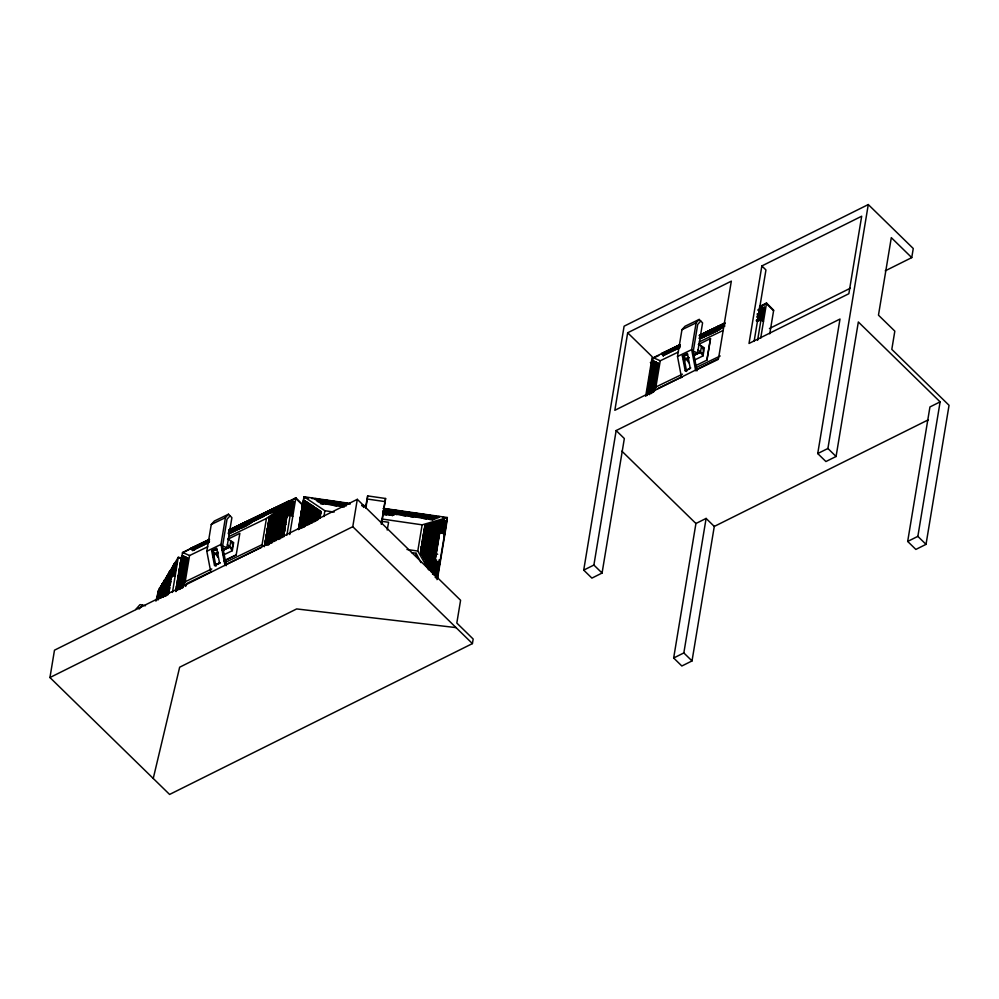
<?xml version="1.0" encoding="UTF-8"?>
<svg xmlns="http://www.w3.org/2000/svg" width="999" height="999" viewBox="0 0 999 999"><rect width="100%" height="100%" fill="white"/><g stroke="black" fill="none" stroke-linecap="round" stroke-linejoin="round"><path stroke-width="1.5" d="M265.746 544.73L268.768 544.555M421.103 553.783L421.628 552.784L421.103 553.783L434.602 561.001M367.445 497.727L367.669 495.904L385.589 498.501L381.606 523.464M444.255 536.026L444.592 533.291L437.687 532.292L437.175 535.314M446.216 526.273L447.327 517.532L383.404 508.354M415.746 556.256L416.133 553.259L411.551 552.597M315.322 499.6L315.472 498.513L320.517 502.559L344.355 506.006M317.957 501.086L318.269 499.213L319.081 499.325L318.768 501.198M319.393 502.235L319.892 499.438L319.742 500.536M320.204 502.36L320.704 499.562M320.517 502.559L320.367 503.646L323.339 504.07M320.829 503.421L321.516 499.675M321.641 503.533L322.327 499.8M322.452 503.658L323.139 499.912L323.951 500.037L323.264 503.771M324.076 503.896L324.762 500.149L330.457 500.974L329.77 504.72M324.887 504.008L325.574 500.262L325.424 501.361M325.699 504.133L326.386 500.387L326.236 501.473M326.511 504.245L327.197 500.499M327.322 504.358L328.009 500.624M328.147 504.483L328.833 500.736M328.958 504.595L329.645 500.861M330.582 504.832L331.268 501.086L332.08 501.211L331.393 504.957M332.205 505.069L332.892 501.323L336.95 501.91L336.263 505.656M332.742 502.41L332.892 501.323M333.017 505.182L333.703 501.448L333.554 502.534M333.828 505.307L334.515 501.56M334.64 505.419L335.327 501.685M335.452 505.544L336.139 501.798M337.075 505.781L337.762 502.035L338.574 502.147L337.887 505.894M338.711 506.006L339.385 502.272L339.248 503.359M339.523 506.131L340.209 502.385L340.06 503.471M340.334 506.243L341.021 502.509M341.146 506.368L341.833 502.622M341.958 506.481L342.645 502.734M346.553 504.42L346.703 503.334M347.365 504.532L347.515 503.446M363.511 507.442L363.773 505.794M383.054 514.16L383.316 512.512L384.952 512.749M383.166 513.598L383.316 512.512M383.866 514.285L384.902 508.866L385.714 508.978L384.827 513.311L384.016 513.186M383.991 513.723L384.128 512.637M384.69 514.398L385.002 512.375M391.446 513.698L385.402 512.425L391.496 513.311L391.183 515.334M391.396 509.802L390.522 514.135L391.333 514.248L392.207 509.915L386.051 509.215L388.499 509.565L387.962 512.325L391.62 512.849L388.012 511.938M385.502 514.51L386.188 510.726M386.313 514.635L386.576 512.986L385.651 513.424M387.187 510.302L387.225 509.777M387.125 514.747L388.961 509.453M387.999 510.414L388.037 509.89M387.937 514.872L388.199 513.224M388.748 514.985L389.011 513.336M389.56 515.109L389.822 513.461M390.372 515.222L390.634 513.573M392.058 515.134L393.019 510.039L393.831 510.152L392.882 515.247M392.345 515.796L392.495 514.71L396.903 513.623L432.654 518.793L438.986 516.408L438.848 517.494L432.505 519.88L429.52 519.455M393.818 514.697L394.642 510.277L398.713 510.864L398.027 514.61M394.505 511.363L394.642 510.277M394.642 514.81L395.467 510.389L395.317 511.476M395.592 514.248L396.278 510.501M396.403 514.373L397.09 510.626M396.753 514.71L396.903 513.623M397.215 514.485L397.902 510.739M398.838 514.722L399.525 510.976L400.337 511.101L399.65 514.835M400.462 514.96L401.148 511.213L401.96 511.326L401.81 512.425M401.273 515.072L401.96 511.326M402.085 515.197L402.772 511.451M402.897 515.309L403.584 511.563M403.708 515.422L404.395 511.688M404.52 515.546L405.207 511.8M405.344 515.659L406.019 511.925L406.843 512.037L406.156 515.784M406.968 515.896L407.654 512.15L408.466 512.275L408.316 513.361M407.779 516.021L408.466 512.275M408.591 516.133L409.278 512.387L409.128 513.474M409.403 516.246L410.089 512.512M410.214 516.371L410.901 512.624M411.026 516.483L411.713 512.749M411.838 516.608L412.525 512.862L413.336 512.974L412.649 516.72M413.461 516.845L414.148 513.099L419.842 513.923L419.155 517.669M414.273 516.958L414.96 513.211M415.084 517.07L415.771 513.336L415.621 514.423M415.896 517.195L416.583 513.449M416.72 517.307L417.407 513.573M417.532 517.432L418.219 513.686M418.344 517.544L419.031 513.798M419.967 517.782L420.654 514.035L421.466 514.16L420.779 517.894M421.59 518.019L422.277 514.273L426.336 514.86L425.649 518.606M422.127 515.359L422.277 514.273M422.402 518.131L423.089 514.398L422.939 515.484M423.214 518.256L423.901 514.51M424.026 518.369L424.712 514.622M424.837 518.493L425.524 514.747M426.461 518.718L427.147 514.985L427.959 515.097L427.285 518.843M428.096 518.956L428.783 515.222M428.908 519.08L429.595 515.334L429.445 516.421M429.72 519.193L430.407 515.447M430.532 519.318L431.218 515.571M431.343 519.405L432.03 515.684M432.155 519.517L432.842 515.809M432.505 519.88L432.654 518.793M433.154 518.718L433.653 515.921L434.465 516.033L433.966 518.831M435.776 518.156L436.088 516.271L435.277 516.158L435.926 517.07M49.95 677.534L54.483 650.187L357.305 499.338L460.589 600.262L456.818 623.051L473.176 639.035L472.415 643.593L169.593 794.442L49.95 677.534L352.772 526.698L357.305 499.338M156.993 599.313L158.454 590.571L178.272 557.292L181.131 557.879M158.329 599.7L157.767 598.688L169.643 588.673M157.967 597.502L158.516 598.526L157.967 597.502L169.842 587.499M158.154 596.366L158.716 597.39L158.154 596.366L168.856 587.325M158.354 595.154L158.903 596.203L158.354 595.154L170.23 585.139M158.554 593.98L159.103 595.004L158.554 593.98L170.429 583.965M158.754 592.807L159.303 593.818L158.754 592.807L170.629 582.792M158.941 591.658L159.49 592.682L158.941 591.658L170.817 581.618M159.141 590.446L159.69 591.508L159.141 590.446L169.83 581.443M159.34 589.273L159.89 590.297L159.34 589.273L171.216 579.258M159.528 588.099L160.077 589.123L159.528 588.099L171.403 578.084M160.652 586.176L161.201 587.187L160.652 586.176L173.976 574.912L174.625 575.337M162.475 585.102L161.925 584.053L175.025 572.989L174.363 572.552L163.074 582.579L163.724 583.016L167.083 580.182M167.233 579.058L164.972 580.956L164.323 580.519L174.563 571.378L175.212 571.815M164.972 580.956L164.423 579.932M165.647 577.909L166.196 578.933L165.647 577.909L174.763 570.204L175.412 570.641M167.457 576.848L166.908 575.811L174.95 569.03L175.612 569.467M169.405 571.69L169.955 572.702L169.405 571.69L175.349 566.683L175.999 567.107L168.057 574.338L175.899 567.694L175.349 566.683M175.537 565.509L176.099 566.52L171.191 570.666L170.542 570.229L175.537 565.509L176.186 565.933M171.191 570.666L173.252 568.419M171.803 568.156L175.737 564.323L176.386 564.76L172.452 568.593L171.803 568.156L175.737 564.323M168.981 587.412L169.48 584.39M168.132 594.68L171.403 575.024L175.2 575.799M173.139 565.496L173.701 566.52L173.139 565.496L175.936 563.149L176.586 563.586M176.124 561.975L174.388 563.436L176.124 561.975L176.773 562.412L174.525 575.936L173.976 574.912M161.826 584.677L174.176 573.738L174.825 574.163L170.367 577.922M163.074 582.579L174.363 572.552M164.323 580.519L174.563 571.378M165.547 578.496L174.763 570.204M166.808 576.411L174.95 569.03M173.039 566.083L175.936 563.149M172.427 592.457L178.272 557.292M184.003 576.86L175.724 590.846L184.003 576.86L184.778 577.147L181.706 582.617M176.698 589.972L176.024 589.085L184.191 575.711L184.965 576.011L177.023 589.585M177.085 587.612L176.411 586.738L184.578 573.326L185.364 573.626L175.924 589.672M176.985 588.199L176.611 585.564L184.778 572.152L185.552 572.452L182.48 577.909M177.485 585.264L176.798 584.39L184.965 571.016L185.739 571.303L181.93 577.971M177.672 584.09L176.998 583.204L185.165 569.805L185.839 570.716L184.353 573.151M185.752 566.308L186.426 567.182L185.752 566.308L177.585 579.682L178.359 579.969L178.072 581.73L177.385 580.856L186.726 565.397L185.951 565.097L177.785 578.508L178.459 579.383M178.259 580.556L177.585 579.682M178.646 578.209L177.972 577.322L186.151 563.923L186.925 564.21L185.339 567.245M186.726 557.679L179.146 570.279L186.776 557.779L187.899 558.341L178.559 573.801L179.333 574.088L179.046 575.861L178.272 575.561L186.538 561.6L187.213 562.487L186.538 561.6M179.233 574.687L178.559 573.801M179.433 573.501L178.759 572.627L186.925 559.215L187.7 559.515L180.919 571.066M179.633 572.327L178.958 571.453L187.138 557.867L184.328 556.643L180.32 563.211L180.994 564.098M179.246 569.68L186.363 557.579L179.246 569.68L180.02 569.979M179.445 568.506L185.951 557.392L179.445 568.506L180.22 568.806M179.633 567.332L185.552 557.205L179.633 567.332L180.407 567.619M179.832 566.158L185.152 557.017L179.832 566.158L180.607 566.445M184.74 556.83L180.032 564.984L184.74 556.83L182.293 555.706L181.194 557.929L181.98 558.216M180.419 562.624L183.916 556.455L180.419 562.624L181.194 562.924M180.607 561.45L183.516 556.268L180.607 561.45L181.393 561.75M180.807 560.277L183.104 556.081L180.807 560.277L181.581 560.576M181.006 559.103L182.705 555.894L181.006 559.103L181.681 559.977L180.906 559.69M176.061 591.508L182.555 552.484L207.73 540.347M181.106 558.516L181.88 558.803L181.294 557.342M181.194 557.929L182.293 555.706M184.291 556.555L180.22 563.811M185.514 557.117L180.807 565.272M185.826 557.904L183.691 560.976M179.758 589.398L182.817 583.94L183.591 584.24L181.269 588.473M183.704 583.616L183.017 582.742L183.704 583.616L180.732 588.486M183.117 582.155L183.991 581.855L178.659 589.46M178.109 589.51L183.404 580.419L184.178 580.706L179.208 589.422M177.56 589.56L183.604 579.245L184.378 579.532L182.792 582.554M184.478 578.908L183.804 578.034L184.478 578.908L181.506 583.791M184.191 575.711L184.865 576.56M184.378 574.537L176.124 588.498L184.378 574.537L185.152 574.825L182.829 579.07M176.311 587.325L184.578 573.326M176.511 586.151L184.778 572.152M176.711 584.977L184.965 571.016M176.898 583.791L185.165 569.805M185.364 568.631L177.098 582.617L185.364 568.631L186.139 568.918L183.816 573.164M177.285 581.443L185.564 567.457L186.338 567.744L181.781 575.636M177.685 579.095L185.951 565.097M186.151 563.923L186.825 564.797M186.338 562.749L178.072 576.735L186.338 562.749L187.113 563.036L184.79 567.282M186.626 561.013L187.512 560.689L178.459 574.388M178.659 573.214L186.925 559.215M178.858 572.04L187.138 557.867M182.879 566.158L187.562 558.066M179.945 576.947L186.726 565.397M186.313 561.363L187.899 558.341M183.029 587.587L185.202 581.755L189.56 555.531L207.73 546.765M210.851 572.39L206.818 551.248L211.276 524.463L214.323 521.053L228.484 514.223L231.893 517.632L226.91 547.689L221.753 550.174M213.424 557.504L214.298 552.734M218.157 557.529L215.609 553.933L218.219 552.484M225.012 565.559L220.979 544.418L225.437 517.644L228.484 514.223M226.311 565.634L222.565 546.003L227.023 519.218L230.07 515.809M232.317 550.699L229.77 547.102L230.819 540.821L233.654 542.607L232.317 550.699L223.301 555.044M225.737 562.212L262.088 544.68L266.446 518.456L295.854 497.852L302.984 504.982L301.611 513.211M268.818 544.03L264.897 543.681L272.39 542.644M268.182 542.907L265.235 543.081L265.197 541.883L274.288 541.383M265.397 540.709L265.422 541.908L265.397 540.709L275.961 540.122M265.584 539.572L265.622 540.734L265.584 539.572L280.357 538.673M276.149 538.961L265.684 538.985L282.03 537.412M273.389 537.949L265.884 537.774L283.928 536.151M266.184 536.013L266.209 537.2L266.184 536.013L283.891 534.964M266.371 534.865L266.408 536.026L266.371 534.865L284.091 533.791M266.558 533.691L266.596 534.89L266.558 533.691L284.29 532.617M266.77 532.479L266.795 533.678L266.77 532.479L284.478 531.431M275.849 531.98L266.858 531.893L284.678 530.257M273.089 530.993L267.183 531.356L267.058 530.719L284.877 529.095M267.345 528.958L267.37 530.182L267.345 528.958L285.065 527.909M267.545 527.772L267.57 528.971L267.545 527.772L285.264 526.735M267.744 526.598L267.769 527.797L267.744 526.598L285.464 525.561M279.77 525.936L267.832 526.048L285.652 524.388M275.537 525.024L268.032 524.875L285.851 523.201M268.331 523.076L268.356 524.263L268.331 523.076L286.051 522.027M286.438 519.68L268.719 520.754L268.431 522.489L286.238 520.854M268.918 519.542L268.943 520.779L268.918 519.542L286.638 518.506M269.106 518.369L269.143 519.567L269.106 518.369L286.825 517.32M276.711 517.957L269.206 517.782L287.025 516.146M265.035 544.293L264.997 543.094M265.235 543.081L265.197 541.883M265.809 539.585L265.784 538.399M266.009 538.374L265.984 537.187M266.983 532.504L266.958 531.306M267.183 531.356L267.145 530.157M267.957 526.648L267.932 525.462M268.157 525.474L268.132 524.25M268.743 521.953L268.719 520.754M269.33 518.394L269.305 517.195M273.926 516.982L270.966 517.157L270.941 515.959L291.77 515.322M270.966 517.157L270.941 515.959M272.814 514.66L272.839 515.884L272.814 514.66L291.97 514.135M274.638 513.386L274.675 514.585L274.638 513.386L292.257 512.375L292.232 511.188L276.473 512.112L276.498 513.311L276.473 512.112M278.172 511.451L292.557 510.614L278.296 512.062L278.271 510.864M280.132 509.565L280.157 510.776L280.132 509.565L292.757 509.44M281.955 508.291L281.98 509.49L281.955 508.291L292.944 508.266M283.778 507.03L283.816 508.216L283.778 507.03L293.144 507.08M285.589 505.769L285.627 506.955L285.589 505.769L293.531 504.732L289.061 504.994M281.681 536.263L282.18 533.241M282.68 530.219L284.191 521.141M287.437 504.483L287.462 505.681L287.437 504.483L293.631 504.145L293.606 502.947L289.273 503.209L289.298 504.408L289.273 503.209M293.793 501.773L293.831 502.972L291.121 503.134L291.096 501.935L293.918 502.385L291.671 515.909L291.646 514.71M291.121 503.134L291.096 501.935M286.888 535.139L290.409 513.973L284.94 516.608L287.562 516.52M291.87 514.735L291.845 513.536M292.07 513.548L292.17 512.962M292.432 510.002L292.457 511.201L285.377 511.625M281.543 510.701L292.657 510.027L292.62 508.828M292.844 508.853L292.819 507.654M293.044 507.679L293.019 506.481M293.244 506.493L293.331 505.906M289.76 534.54L295.854 497.852L228.709 530.219M298.389 529.108L302.784 527.597M298.938 528.508L298.676 527.335L305.831 525.786M304.857 526.086L298.776 526.748L310.327 523.676M299.325 526.148L299.076 524.987L314.81 521.578M312.4 522.202L299.513 524.975L299.176 524.4L317.869 519.805M299.712 523.801L299.463 522.639L319.942 518.281L319.692 517.12L319.942 518.281M299.912 522.627L299.663 521.466L320.242 516.52L319.892 515.934L299.85 520.279L300.1 521.453M314.61 517.195L300.299 520.279L299.95 519.705L320.08 514.797L320.429 515.372L317.47 516.57M300.499 519.105L300.249 517.932L320.279 513.586L320.629 514.16L301.923 518.793M300.687 517.919L300.437 516.758L320.479 512.412L320.729 513.573L320.479 512.412M300.537 516.171L320.679 511.238L321.016 511.813L300.886 516.745L300.537 516.171L321.016 511.813M318.369 511.85L301.086 515.571L300.736 514.997L319.555 510.377L319.805 511.538L319.555 510.377M317.058 511.001L301.273 514.398L300.924 513.823L318.244 509.49L318.481 510.689L318.244 509.49M301.124 512.637L316.958 508.641L317.307 509.215L301.473 513.224L301.124 512.637L317.307 509.215M301.673 512.037L301.423 510.876L315.672 507.779L315.934 508.953L315.672 507.779M301.511 510.289L314.423 506.943L314.673 508.104L301.86 510.864L301.511 510.289L314.423 506.943M302.06 509.69L301.81 508.528L313.112 506.068L313.361 507.255L313.112 506.068M301.91 507.942L311.838 505.219L312.088 506.381L301.91 507.942L311.838 505.219M302.447 507.342L302.197 506.168L310.552 504.358L310.801 505.531L310.552 504.358M308.154 504.982L302.297 505.594L309.278 503.521L309.528 504.682L309.278 503.521M302.834 504.994L302.585 503.821L307.992 502.647L308.241 503.821L307.992 502.647M303.034 503.808L302.784 502.647L306.705 501.798L306.955 502.959L306.705 501.798M303.234 502.634L302.984 501.473L305.419 500.936L305.682 502.11L305.419 500.936M298.539 529.645L303.996 496.765L350.237 503.471M299.513 524.975L302.984 501.473M299.051 528.608L300.075 522.452M300.587 519.38L301.099 516.296M316.958 508.641L317.207 509.802M319.892 515.934L320.142 517.107M320.08 514.797L320.329 515.959M320.529 514.785L320.279 513.586M320.679 511.238L320.929 512.4M323.913 516.57L324.887 510.739L303.996 496.765L302.897 505.519L295.766 498.389L285.976 503.109M365.572 507.929L367.045 499.001L384.965 501.598L385.589 498.501M365.934 507.342L367.182 499.837M381.281 524.25L384.965 501.598M387.2 530.044L388.599 522.252L380.806 521.241M428.646 569.842L417.782 551.048L422.14 524.837L447.327 517.532L437 579.645M435.164 560.002L420.529 551.635L435.464 558.878M435.089 558.741L420.729 550.424L435.664 557.704M420.829 549.837L421.403 548.788L420.829 549.837L433.978 556.868M435.864 556.518L421.116 548.101L436.051 555.357M435.676 555.232L421.316 546.928L436.251 554.183M421.416 546.316L421.99 545.267L421.416 546.316L435.876 554.045M436.451 552.996L421.715 544.542L436.638 551.823M421.815 543.956L422.377 542.944L421.815 543.956L436.263 551.685M436.838 550.649L422.102 542.232L437.038 549.475M422.202 541.608L422.777 540.559L422.202 541.608L435.339 548.638M437.225 548.289L422.49 539.847L437.425 547.115M422.589 539.285L423.151 538.236L422.589 539.285L437.05 546.99M422.777 538.111L423.351 537.037L422.777 538.111L437.624 545.953M437.812 544.767L423.077 536.313L438.012 543.593M436.326 542.757L423.276 535.139L438.211 542.407M436.513 541.595L423.464 533.99L438.399 541.246M423.564 533.404L424.138 532.33L423.564 533.404L438.024 541.121M423.763 532.205L424.338 531.156L423.763 532.205L438.598 540.059M438.798 538.886L424.051 530.432L438.986 537.712M424.15 529.882L424.725 528.833L424.15 529.882L437.3 536.888M439.185 536.538L424.45 528.084L439.385 535.352M437.687 534.527L424.637 526.91L439.572 534.178M420.442 552.222L421.004 551.173M421.203 549.962L420.641 551.011M421.029 548.663L421.59 547.652M421.79 546.465L421.216 547.514M422.19 544.093L421.615 545.129M422.003 542.819L422.565 541.77M422.39 540.434L422.964 539.385M422.977 536.9L423.551 535.851M423.751 534.677L423.176 535.726M423.938 533.541L423.364 534.577M423.963 531.018L424.525 529.982M424.35 528.708L424.925 527.622M424.55 527.497L425.112 526.448M425.312 525.274L424.737 526.323L425.312 525.274L439.772 533.004M439.373 532.867L426.223 525.224L443.906 533.941M426.698 524.775L426.136 525.811M423.189 557.454L423.763 556.418L423.189 557.454L438.261 565.521L438.836 564.472L422.24 555.032L436.313 561.85M422.152 555.619L422.714 554.582M428.296 524.313L427.722 525.387L428.296 524.313L444.105 532.767L443.531 533.816L446.053 521.003L443.818 519.805L443.244 520.854L443.818 519.805M429.845 523.851L429.27 524.9L429.845 523.851L444.305 531.593L443.731 532.629M437.874 567.869L438.449 566.833L424.35 558.753L438.636 565.659L438.062 566.695L438.561 563.761M424.825 558.291L424.25 559.34M431.393 523.401L430.831 524.45L431.393 523.401L444.493 530.407L443.918 531.456M425.262 561.138L425.836 560.114L425.262 561.138L438.249 568.006L437.674 569.055M432.355 524.013L432.917 522.964L444.592 529.82L432.355 524.013L432.917 522.964M426.311 562.974L426.873 561.925L426.311 562.974L437.949 569.767L427.347 564.81L427.922 563.761L427.347 564.81M434.503 522.502L433.928 523.576L434.503 522.502L444.88 528.059L444.318 529.108M436.051 522.052L435.489 523.101L436.051 522.052L445.079 526.885L444.505 527.934M428.396 566.67L428.971 565.621L437.762 570.941L428.396 566.67L428.971 565.621M430.469 570.317L431.031 569.268L430.469 570.317L437.362 573.301L429.42 568.481L429.995 567.444L437.662 571.528L437.087 572.577M437.038 522.652L437.612 521.603L445.179 526.298L437.038 522.652L437.612 521.603M429.42 568.481L429.995 567.444M438.573 522.202L439.148 521.153L445.379 525.124L438.573 522.202L439.148 521.153M432.904 561.026L436.675 538.349M431.506 572.152L432.08 571.103L437.175 574.475L431.506 572.152L432.08 571.103M440.134 521.765L440.709 520.704L445.566 523.951L440.134 521.765L440.709 520.704M433.129 572.951L432.555 574L433.129 572.951L437.075 575.062L436.501 576.111M441.695 521.303L442.257 520.254L445.766 522.764L441.695 521.303L442.257 520.254M434.153 574.787L436.788 576.823L436.313 577.285M435.102 577.197L436.588 577.996M439.235 559.677L439.135 560.264M436.788 576.823L433.866 574.7M438.461 564.348L439.036 563.299M445.492 522.052L446.053 521.003M437.525 578.621L446.303 525.736M911.75 257.617L891.308 237.65L878.471 315.16L894.829 331.131L891.807 349.375L949.05 405.294L926.023 544.355L915.858 549.425L907.679 541.433L917.856 536.363L940.121 401.873L858.341 321.978L836.076 456.481L825.911 461.538L817.731 453.558L839.997 319.056L616.158 430.557L624.338 438.536L602.072 573.039L591.895 578.109L583.716 570.117L624.1 326.198L868.281 204.558L913.261 248.501L911.75 257.617L885.239 270.829M627.672 332.779L614.847 410.289L718.493 358.653L731.33 281.156L627.672 332.779L652.21 356.755L645.666 396.266M583.716 570.117L593.893 565.047L616.158 430.557M655.269 378.559L655.943 379.433L655.269 378.559L647.102 391.958L647.876 392.257L647.577 394.018L646.803 393.731L655.069 379.77L655.744 380.644L655.069 379.77M647.777 392.844L647.102 391.958M647.976 391.658L647.29 390.784L655.469 377.385L656.243 377.672L649.462 389.223M648.164 390.484L647.489 389.61L655.656 376.236L656.43 376.523L654.845 379.545M648.751 386.963L647.976 386.663L656.243 372.677L657.03 372.964L647.589 389.023L655.856 375.025L656.63 375.324L654.308 379.583M648.563 388.136L647.876 387.262L656.056 373.851L656.73 374.737L656.056 373.851M647.976 386.663L657.417 370.617L656.643 370.329L648.463 383.728L649.15 384.615M648.95 385.789L648.276 384.902L656.443 371.528L657.217 371.828L655.631 374.85M656.83 369.143L648.563 383.141L656.83 369.143L657.604 369.443L655.282 373.688M649.537 382.255L648.863 381.381L658.191 365.909L657.417 365.622L649.15 379.62L649.924 379.907M649.737 381.081L649.05 380.207L657.217 366.833L657.904 367.707L657.217 366.833M649.15 379.62L658.591 363.561L657.817 363.274M651.61 376.286L650.124 378.733L649.35 378.434L657.617 364.448L658.391 364.735L656.068 368.981M649.537 377.26L657.829 363.099L649.537 377.26L650.224 378.146L649.45 377.847M650.511 376.373L649.837 375.499L657.467 362.999M650.711 375.199L650.037 374.325L657.055 362.799L653.796 361.301L651.598 364.91L652.172 366.383L651.398 366.096L654.208 361.488L651.298 366.683L652.072 366.97L654.882 362.375L652.984 360.926L654.158 361.401M650.898 374.026L650.224 373.151L656.643 362.612L658.141 363.873L655.094 368.881M651.098 372.852L650.424 371.965L656.243 362.425M650.424 371.965L651.198 372.265L650.611 370.791L655.844 362.25M650.711 370.204L655.419 362.05L650.711 370.204L651.398 371.091L650.611 370.791M650.911 369.031L655.019 361.863L650.911 369.031L651.685 369.318M651.111 367.857L654.607 361.675L651.111 367.857L651.885 368.144L651.585 369.905L650.811 369.618M651.698 364.323L653.383 361.114L651.698 364.323L652.372 365.209L651.598 364.91M652.659 363.436L651.885 363.149L652.984 360.926M647.14 394.393L653.234 357.704L679.819 344.892M653.796 361.301L651.498 365.509M656.193 362.35L650.324 372.552M656.618 362.537L650.124 373.738M649.937 374.912L657.017 362.724M649.737 376.086L657.417 362.912M651.186 393.406L653.508 389.173L654.283 389.46L652.697 392.482M654.382 388.848L653.708 387.962L654.382 388.848L652.896 391.283M649.35 394.68L653.908 386.788L654.682 387.075L652.347 391.321M649.55 393.506L654.095 385.639L654.869 385.939L650.636 393.419M649 393.569L654.295 384.465L655.069 384.765L651.997 390.209M655.169 384.14L654.495 383.254L655.169 384.14L651.448 390.234M647.165 394.855L654.682 382.08L655.456 382.38L653.883 385.402M654.869 380.944L646.615 394.905L654.869 380.944L655.656 381.231L648.451 393.594M647.202 391.371L655.469 377.385M647.389 390.197L655.656 376.236M648.176 385.489L656.443 371.528M648.376 384.315L656.643 370.329M656.93 368.556L657.804 368.269L648.763 381.968M649.35 378.434L657.617 364.448M657.03 372.964L656.156 373.264M655.082 374.887L657.417 370.617M656.605 368.968L658.191 365.909M656.256 367.807L658.591 363.561M654.258 391.358L655.893 386.975L660.252 360.764L678.421 351.998M681.53 377.61L677.509 356.468L681.955 329.695L685.014 326.273L699.175 319.443L702.584 322.864L697.589 352.909L693.731 354.77M684.115 362.724L684.889 358.104M684.215 362.575L684.977 357.954M688.835 362.749L686.301 359.153L688.91 357.704M695.704 370.779L691.67 349.638L696.116 322.864L699.175 319.443M696.99 370.854L693.256 351.223L697.702 324.45L700.761 321.029M703.009 355.919L700.461 352.322L701.51 346.041L704.345 347.839L703.009 355.919L693.993 360.264M706.855 360.252L710.439 338.698M673.663 658.004L695.928 523.501L706.106 518.431L714.285 526.423L692.02 660.926L681.842 665.996L673.663 658.004L683.84 652.934L706.106 518.431M761.85 265.946L749.025 343.456L848.85 293.718L861.687 216.221L761.85 265.946L765.946 269.942L754.12 341.371M759.852 309.016L764.422 308.778L759.989 309.628L759.952 308.429M764.485 307.005L764.51 308.192L761.688 307.742L764.61 307.605L762.362 321.129L762.337 319.942L756.418 320.292M761.812 308.354L761.787 307.155M757.579 340.372L761.101 319.193L757.005 321.166M762.562 319.955L762.537 318.756L758.141 319.018M762.761 318.781L762.849 318.194M757.192 316.745L762.924 316.408L762.949 317.607L758.378 317.844M757.454 315.572L763.336 315.247L763.311 314.061L757.754 314.385M757.329 314.435L763.536 314.073L763.511 312.874L758.853 313.149M763.736 312.899L763.698 311.7L759.09 311.975M763.923 311.725L763.898 310.527L759.327 310.801M759.652 310.814L764.223 309.952L759.752 310.227M764.285 308.179L764.322 309.365L758.129 309.702M760.701 338.236L766.545 303.072L759.552 306.443M769.742 333.841L773.676 310.202L766.545 303.072L759.19 308.229M817.731 453.558L827.909 448.489L868.281 204.558M907.679 541.433L929.944 406.943L940.121 401.873M182.255 585.714L182.929 586.55L182.255 585.714L180.694 588.274M652.946 390.946L653.621 391.783L652.946 390.946L651.385 393.494M366.82 500.824L367.669 495.904M384.74 503.421L385.364 500.324M318.269 499.213L318.107 499.999L319.081 499.325M345.891 503.209L345.354 505.869L346.166 505.981M362.962 505.681L366.121 506.755M385.352 512.812L386.051 509.215M389.772 509.565L388.898 513.898L389.71 514.01L390.584 509.69M365.284 506.605L366.208 506.156M153.247 778.458L179.658 667.207L296.666 608.928L456.068 627.609M155.906 601.148L158.454 590.571M170.242 579.845L171.403 575.024M185.652 586.401L186.601 583.553L211.551 571.528M181.88 558.803L183.479 556.181M181.781 559.39L183.379 556.768M182.555 560.689L184.603 557.33L187.462 558.653M182.705 560.876L184.303 558.254M182.605 561.463L184.203 558.841M181.818 566.171L186.638 558.266M186.214 561.95L187.7 559.515M186.026 563.124L187.512 560.689M177.872 577.922L187.113 563.036M181.818 572.152L183.304 569.717M179.395 576.985L183.104 570.891M180.944 577.447L182.43 575.012M183.916 572.577L186.139 568.918M184.465 572.527L185.939 570.092M182.58 577.322L185.552 572.452M177.934 585.814L183.129 577.272M175.624 591.433L183.804 578.034M181.806 582.03L184.778 577.147M181.606 583.204L184.578 578.321M178.759 588.873L183.217 581.568M179.308 588.836L183.017 582.742M182.505 584.29L183.991 581.855M651.885 363.149L652.884 361.513M653.383 366.109L655.794 362.162L650.524 371.378M654.108 368.756L655.719 366.133M650.312 377.547L651.798 375.112M655.419 369.605L658.391 364.735M655.381 373.102L657.604 369.443M649.338 383.429L650.824 380.994M652.31 378.559L653.796 376.123M647.789 387.849L655.956 374.438M650.237 384.528L651.723 382.08M653.209 379.645L654.695 377.21M649.3 386.913L651.535 383.266M649.949 386.288L648.463 388.723L647.689 388.436M654.407 378.971L656.63 375.324M647.002 392.545L656.243 377.672M652.335 384.94L656.043 378.846M646.515 395.492L654.682 382.08M647.065 395.442L654.495 383.254M649.425 392.707L651.648 389.061M653.783 385.989L655.269 383.554M649.45 394.093L653.908 386.788M650.736 392.832L653.708 387.962M652.447 390.734L654.682 387.075M652.996 390.696L654.482 388.249M182.792 559.452L184.191 557.142M180.794 568.706L183.142 564.872M184.703 562.312L186.251 559.765M181.443 568.069L179.92 570.566L179.146 570.279M181.356 568.656L179.82 571.153L180.32 568.206L179.533 567.919M178.272 575.561L186.438 562.187M183.691 567.382L185.177 564.959M179.783 574.637L182.018 570.991M177.485 580.269L185.652 566.895M182.817 572.677L186.526 566.595M182.717 573.264L184.203 570.829M179.907 580.444L182.13 576.798M184.266 573.738L185.739 571.303M182.929 578.483L185.152 574.825M177.635 587.574L179.121 585.139M183.479 578.433L184.965 576.011M176.923 590.184L183.604 579.245M177.472 590.147L183.404 580.419M179.92 586.825L184.378 579.532M182.692 583.141L184.178 580.706M179.845 588.811L182.817 583.94M182.105 586.675L183.591 584.24M653.021 367.982L656.093 362.949M651.398 371.091L655.119 364.985M648.95 380.794L657.117 367.42M650.674 378.696L652.16 376.261M656.505 369.555L657.991 367.12M651.211 378.646L652.697 376.223M654.982 375.474L657.217 371.828M649.687 384.565L654.145 377.272M649.85 386.888L648.363 389.31L648.851 386.376L648.076 386.076M651.336 384.453L652.822 382.018M654.208 380.169L656.43 376.523M646.803 393.731L654.969 380.357M648.326 392.807L653.521 384.29M650.449 389.747L651.935 387.312M653.421 384.877L655.656 381.231M648.351 394.193L654.295 384.465M648.9 394.155L654.095 385.639M652.097 389.622L655.069 384.765M651.286 392.819L653.508 389.173M170.804 571.54L172.452 568.918M228.996 529.957A4.72 0.762 -31.1 0 1 231.481 529.47L236.701 526.236L239.498 526.061M231.431 529.532L230.145 529.87L230.757 529.22L231.356 530.207M702.122 334.752L707.392 331.456L710.189 331.293M135.702 609.477L140.022 604.62L145.479 605.731M139.098 609.028L142.557 605.144M192.02 548.364L192.857 547.489M193.219 550.199L192.345 548.776L194.143 546.865M192.345 548.776L194.78 546.565M196.066 545.941L192.632 549.2L195.429 546.253L196.016 547.24M194.505 549.575L193.918 548.588L196.703 545.629M193.918 548.588L197.352 545.317L197.952 546.316M195.792 548.951L195.192 547.964L197.989 545.017L198.589 546.003M195.192 547.964L198.639 544.705M197.078 548.339L196.478 547.352L199.276 544.393L199.875 545.379M196.478 547.352L199.925 544.08L200.512 545.067M198.364 547.714L197.765 546.728L200.562 543.768M197.765 546.728L201.211 543.468M202.485 542.844L199.7 545.804L200.287 546.79L199.65 547.102L199.051 546.103L201.848 543.156L202.447 544.143M200.936 546.478L200.337 545.491L203.134 542.532M200.337 545.491L203.771 542.22L204.37 543.219M202.223 545.854L201.623 544.867L204.42 541.92M201.623 544.867L205.057 541.608M203.509 545.242L202.909 544.243L205.707 541.296L206.293 542.282M202.909 544.243L206.343 540.983M204.783 544.617L204.196 543.631L206.993 540.671M204.196 543.631L207.63 540.372L208.229 541.358M205.482 543.006L208.916 539.747L205.482 543.006L206.069 543.993M207.355 543.381L206.756 542.395L209.553 539.435M206.756 542.395L209.266 540.109M230.657 529.682L231.406 528.908M229.295 531.493L232.043 528.596M229.882 532.867L229.283 531.88L232.68 528.284L233.217 529.345L234.615 527.36L235.215 528.346M233.329 527.971L230.394 531.068L231.381 531.755M230.007 533.478L229.408 532.479L231.156 530.631L231.756 531.618M232.218 529.52L233.966 527.659M229.408 532.479L231.593 530.544L232.58 532.23M231.293 532.854L230.694 531.868L232.018 530.457L232.617 531.456M233.928 528.446L235.252 527.047M234.777 527.922L235.901 526.735M235.639 527.385L236.538 526.423L237.138 527.41M236.488 526.848L237.188 526.111M233.853 531.618L233.267 530.631L233.953 529.895L234.553 530.881M237.125 526.535L237.824 525.811M233.267 530.631L234.815 529.358L235.789 530.681M237.562 526.448L238.461 525.499M235.14 530.993L234.553 530.007L235.664 528.821L236.426 530.382M237.874 526.498L239.111 525.187M236.513 528.296L234.553 530.007M238.424 526.286L239.748 524.875M238.449 526.61L235.826 529.383L238.224 527.222M238.848 526.198L242.482 523.451L239.985 526.086L243.082 525.049M239.261 526.136L241.034 524.263L241.633 525.249M237.712 529.757L237.113 528.771L240.247 525.462M241.084 524.575L241.683 523.951L243.494 526.972M238.998 529.133L238.986 527.522L239.635 528.821M241.034 525.561L242.969 523.326L243.556 524.313M240.509 526.286L243.606 523.014L244.206 524.013M240.284 528.521L239.685 527.522L244.243 522.714M241.995 525.624L242.882 524.7M241.571 527.897L240.971 526.91L245.704 521.903L246.503 523.239M246.179 521.778L240.971 526.91M248.102 520.854L243.544 525.674L248.751 520.541M247.415 522.465L246.815 521.466L242.257 526.286C256.768 513.349 237.899 529.258 248.014 522.215M250.025 519.917L244.83 525.049L249.388 520.229L249.987 521.216M246.703 525.424L246.116 524.425L250.674 519.605M248.339 524.438L247.74 523.451L251.96 518.993M247.74 523.451L252.597 518.681M250.324 523.076L249.725 522.077L253.247 518.369L253.833 519.355M249.725 522.077L253.883 518.056L254.483 519.055M252.322 521.69L251.736 520.704L254.533 517.757M251.736 520.704L255.17 517.445L255.769 518.431M253.609 521.078L253.022 520.092L255.806 517.132L256.406 518.119M253.022 520.092L256.456 516.82M254.895 520.454L254.295 519.468L257.093 516.508M254.295 519.468L257.742 516.208L258.341 517.195M256.181 519.842L255.582 518.843L258.379 515.896M255.582 518.843L259.028 515.584M257.467 519.218L256.868 518.231L259.665 515.272L260.264 516.258M256.868 518.231L260.314 514.96M258.753 518.593L258.154 517.607L260.951 514.66M258.154 517.607L261.588 514.348L262.188 515.334M260.04 517.981L259.44 516.982L262.238 514.035M259.44 516.982L262.874 513.723M261.326 517.357L260.727 516.371L263.524 513.411L264.123 514.41M260.727 516.371L264.161 513.111M262.612 516.733L262.013 515.746L264.81 512.799M262.013 515.746L265.447 512.487L266.046 513.474M263.886 516.121L263.299 515.134L266.096 512.175M263.299 515.134L266.733 511.863M265.172 515.496L264.585 514.51L267.37 511.563M264.585 514.51L268.019 511.251M266.458 514.885L265.859 513.886L268.656 510.939M265.859 513.886L269.305 510.626M267.744 514.26L267.145 513.274L269.942 510.314L270.542 511.313M267.145 513.274L270.592 510.002L271.179 511.001M269.031 513.636L268.431 512.649L271.228 509.702M268.431 512.649L271.878 509.39L272.465 510.377M270.317 513.024L269.718 512.037L272.515 509.078L273.114 510.064M269.718 512.037L273.152 508.766M271.603 512.4L271.004 511.413L273.801 508.454L274.4 509.453M271.004 511.413L274.438 508.154L275.037 509.14M272.889 511.788L272.29 510.789L275.087 507.842M272.29 510.789L275.724 507.529M274.176 511.163L273.576 510.177L276.373 507.217L276.96 508.204M273.576 510.177L277.01 506.905M275.449 510.539L274.862 509.552L277.66 506.605M274.862 509.552L278.296 506.293L278.896 507.28M276.735 509.927L276.149 508.928L278.933 505.981M276.149 508.928L279.583 505.669M278.022 509.303L277.422 508.316L280.22 505.357L280.819 506.356M277.422 508.316L280.869 505.057L281.468 506.043M279.308 508.691L278.709 507.692L281.506 504.745M278.709 507.692L282.155 504.433L282.742 505.419M280.619 508.029L280.032 507.042L282.792 504.12L283.391 505.107M280.032 507.042L283.441 503.808L284.028 504.807M282.879 506.393L282.28 505.407L284.078 503.508L284.678 504.495M282.28 505.407L284.715 503.196L285.314 504.183M285.127 504.757L284.528 503.758L285.364 502.884L285.964 503.871M284.528 503.758L286.001 502.572L286.601 503.558M663.548 352.709L662.712 353.596L664.185 352.41L664.785 353.396M663.91 355.419L663.024 353.996L664.822 352.098M663.024 353.996L665.471 351.785M666.758 351.161L663.311 354.433L666.108 351.473L666.708 352.46M665.197 354.795L664.597 353.808L667.394 350.861M664.597 353.808L668.044 350.549L668.631 351.536M666.483 354.183L665.883 353.196L668.681 350.237M665.883 353.196L669.33 349.925M667.769 353.559L667.17 352.572L669.967 349.613L670.566 350.612M667.17 352.572L670.604 349.313M669.055 352.947L668.456 351.948L671.253 349.001M668.456 351.948L671.89 348.688M670.341 352.322L669.742 351.336L672.539 348.376M669.742 351.336L673.176 348.064M671.628 351.698L671.028 350.711L673.826 347.764M671.028 350.711L674.462 347.452L675.062 348.439M672.901 351.086L672.315 350.087L675.112 347.14M672.315 350.087L675.749 346.828M674.188 350.462L673.601 349.475L676.385 346.516L676.985 347.515M673.601 349.475L677.035 346.216M675.474 349.837L674.874 348.851L677.672 345.904M674.874 348.851L678.321 345.592L678.92 346.578M676.76 349.225L676.161 348.239L678.958 345.279L679.557 346.266M676.161 348.239L679.607 344.967M678.046 348.601L677.447 347.615L680.244 344.667M677.447 347.615L679.957 345.342M701.348 334.902L702.085 334.128M701.822 334.777L702.734 333.816M699.45 338.024L704.02 333.204M702.909 334.74L704.657 332.892M702.022 336.775L703.146 335.602L703.908 337.15M705.469 333.142L706.58 331.955M702.659 336.463L703.571 335.514L704.17 336.501M703.308 336.163L704.008 335.427L704.595 336.413M707.18 332.08L707.866 331.343L708.466 332.33M707.816 331.768L708.516 331.031M708.254 331.68L709.153 330.719M708.566 331.718L709.802 330.407L710.389 331.406M705.881 334.915L707.205 333.516M709.115 331.506L710.439 330.107L711.038 331.094M706.518 334.615L709.24 331.743M709.54 331.418L711.463 329.945M699.487 336.95A4.72 0.762 -31.1 0 0 701.261 335.652L704.008 335.04L711.725 329.483L712.324 330.469M710.926 330.694L707.804 333.991L708.403 334.977M711.775 329.795L712.362 329.171L713.011 330.469M709.727 333.067L710.326 332.442L710.913 333.429M711.201 331.506L714.297 328.246L714.884 329.233M714.934 327.934L710.376 332.754L710.976 333.741M711.013 332.442L715.584 327.622L716.171 328.609M712.687 330.856L718.318 326.198L713.586 331.206L714.185 332.192M716.857 327.01L712.299 331.818L712.899 332.817M712.949 331.518L717.507 326.698M714.223 330.894L714.822 330.269L715.409 331.256M718.518 326.536L715.808 328.833L718.706 327.447M719.43 325.761L714.872 330.582L715.471 331.568M715.509 330.269L720.079 325.449L720.666 326.448M720.716 325.15L716.158 329.97L716.758 330.956M721.365 324.837L716.795 329.658L717.394 330.644M717.444 329.345L722.002 324.525L722.602 325.512M719.018 329.658L718.431 328.671L722.639 324.213M718.431 328.671L723.288 323.901M721.016 328.296L720.416 327.31L723.925 323.601L724.525 324.588M720.416 327.31L724.575 323.289L699.4 335.452M723.014 326.923L722.414 325.936L725.212 322.977M722.414 325.936L724.924 323.651M229.508 530.157L230.12 529.52M700.199 335.389L700.799 334.752M445.666 523.351L440.234 521.166M444.493 530.407L437.475 527.372M438.936 561.45L439.41 560.988L438.848 562.037M438.449 566.833L436.213 577.872L436.688 577.41M238.549 526.51L233.316 529.807L230.569 530.419A4.72 0.762 -31.1 0 1 228.796 531.718M701.261 335.652L702.622 337.774M170.542 570.229L176.286 565.347L175.637 564.91M169.755 574.912L175.512 570.054L174.862 569.617M169.618 576.036L175.312 571.228L174.663 570.791M160.552 586.763L171.653 577.372M164.635 583.791L166.858 581.905M169.081 580.032L171.291 578.159M163.424 585.314L171.204 578.746M159.041 591.071L170.916 581.031M158.841 592.245L170.717 582.205M163.149 589.085L167.907 585.064M163.062 589.672L168.993 584.652M158.254 595.779L168.943 586.738M158.054 596.952L168.756 587.912M162.275 594.368L165.834 591.358M161.039 597.464L169.355 590.446M160.939 598.051L169.256 591.033M162.874 596.89L169.156 591.62M165.06 596.066L168.619 593.056M169.306 572.277L175.25 567.27M171.141 572.215L175.799 568.281L175.15 567.857L175.699 568.868L169.88 573.788M174.463 570.429L167.57 576.236L166.908 575.811M169.48 577.147L175.112 572.402L174.463 571.965M169.331 578.296L174.925 573.576L174.276 573.151M159.428 588.686L171.304 578.671M159.241 589.86L169.93 580.856M162.263 588.299L167.008 584.29M163.349 587.874L166.92 584.877M158.654 593.394L170.529 583.379M158.454 594.567L170.33 584.552M162.675 591.995L166.234 588.998M157.867 598.089L169.743 588.086M157.68 599.275L169.555 589.26M157.58 599.862L169.455 589.847M163.074 595.704L166.633 592.694M162.974 596.291L166.546 593.281M163.124 597.202L169.068 592.195M165.397 595.791L167.782 593.793M165.31 596.378L168.868 593.369M229.283 531.88L238.649 526.96M700.287 338.286L699.687 337.3L701.56 335.914L704.22 335.377L709.34 332.18M289.148 502.172L288.549 501.173L280.669 506.918L229.845 532.442M283.516 506.268L281.268 507.917L280.669 506.73M249.263 524.1L252.997 521.54L252.372 520.392M699.175 338.324L718.106 329.195L723.089 325.774M722.439 327.622L718.706 330.182L718.106 329.195M231.643 529.882L238.112 526.348M233.217 529.345L239.098 525.761M702.322 335.102L708.803 331.568M705.893 333.566L705.294 332.58L703.696 334.215L709.789 330.981M769.43 328.521L850.349 288.212M714.285 526.423L928.383 419.78M211.276 524.463L225.437 517.644M191.496 549.25L190.896 548.264L209.041 539.522M229.957 529.433L288.549 501.173M245.904 522.252L247.839 521.316M182.455 553.021L193.494 547.177L194.093 548.176M195.055 546.952L206.244 541.558M238.411 526.036L248.202 521.316M250.999 519.967L262.2 514.572M269.193 511.201L283.179 504.458M199.051 546.103L199.7 545.804M208.042 541.77L209.291 542.445M190.896 548.264L192.008 549.675L209.515 541.233M248.227 522.564L237.175 527.947L242.208 525.973M242.52 525.824L247.34 523.501M230.694 531.868L232.455 530.369L233.217 531.93M237.113 528.771L238.349 527.834L238.948 528.821M238.399 528.146L239.635 527.21L240.235 528.209M239.685 527.522L244.892 522.402L245.492 523.389M246.116 524.425L251.311 519.305L251.91 520.292M195.305 549.363L192.607 550.661L192.008 549.675M254.345 520.891L263.761 516.346M270.492 513.099L279.92 508.566M247.29 524.8L246.054 524.113M241.258 528.221L246.666 525.611M228.696 536.663L266.446 518.456M227.61 539.335L239.847 533.329L236.176 555.032L224.038 560.889M206.818 551.248L220.979 544.418M211.663 550.649L216.721 548.214L219.593 563.261L214.535 565.696L211.663 550.649L213.049 551.198L216.845 549.375M212.263 550.973L216.134 549.113M212.737 554.52L217.894 552.035M223.364 549.999L229.807 546.89A4.108 2.035 64.3 0 0 232.655 546.416A4.108 2.035 64.3 0 0 230.757 541.196L228.384 538.811M215.609 553.933L218.182 552.684M223.339 550.212L229.77 547.102M681.955 329.695L696.116 322.864M216.034 564.635L220.08 562.687M224.126 560.739L236.276 554.882M215.934 564.785L219.992 562.837M185.202 581.755L211.763 568.943M661.588 353.484L663.299 355.881L661.588 353.484L679.72 344.742M699.25 335.327L724.362 323.214M653.146 358.241L658.741 355.544M669.929 350.149L672.727 348.801M675.524 347.452L679.732 345.429M704.907 333.291L714.697 328.571M760.863 306.306L766.458 303.609L773.588 310.739M225.412 564.847L261.451 547.464M662.699 354.895L680.194 346.453M718.918 327.784L707.866 333.179L712.886 331.206M713.211 331.044L718.031 328.721M707.891 335.402L717.357 330.831M699.387 341.883L723.151 330.419M698.301 344.555L710.539 338.549L706.955 360.102L696.066 365.459M677.509 356.468L691.67 349.638M682.354 355.881L687.412 353.434L690.284 368.481L685.227 370.929L682.354 355.881L683.741 356.431L687.537 354.595M682.954 356.193L686.812 354.333M683.428 359.74L688.586 357.255M694.055 355.219L700.499 352.123A4.108 2.035 64.3 0 0 703.346 351.648A4.108 2.035 64.3 0 0 701.448 346.416L699.063 344.043M686.301 359.153L688.873 357.917M694.018 355.432L700.461 352.322M685.277 370.666L690.771 367.919M655.893 386.975L682.454 374.175M696.428 367.432L720.192 355.969M657.292 388.786L682.242 376.748M696.103 370.067L718.281 359.365M302.884 502.06L305.769 501.523M302.685 503.234L306.606 502.385M304.445 502.934L307.055 502.372M304.283 504.108L306.993 503.521M302.098 506.768L310.452 504.945M306.718 505.844L310.901 504.945M312.188 505.794L301.998 507.355M304.982 508.491L301.81 508.528M307.804 507.879L313.461 506.655M301.323 511.463L315.584 508.366M313.174 508.978L316.021 508.366M305.682 512.874L315.721 510.689M300.337 517.345L320.379 512.999M303.459 517.894L313.474 515.721M316.333 515.097L319.205 514.473M299.75 520.879L320.242 516.52M299.563 522.052L319.593 517.707M307.168 520.479L299.663 521.466M309.827 521.041L316.983 519.492M298.976 525.574L311.85 522.777M312.3 522.777L299.425 525.561L299.076 524.987M298.776 526.748L308.803 524.575M304.757 526.673L298.676 527.335M302.497 504.408L307.892 503.246M302.297 505.594L309.19 504.108M305.494 504.982L308.254 504.395M301.71 509.115L313.012 506.68M303.384 509.977L314.772 507.517M300.924 513.823L318.144 510.114M300.736 514.997L319.905 510.951M300.15 518.518L320.179 514.21M299.95 519.705L320.429 515.372M299.363 523.226L317.969 519.218M299.176 524.4L316.346 520.704M301.049 524.088L303.908 523.464M306.768 522.852L312.5 521.615M298.589 527.934L304.308 526.698M709.852 331.356L707.392 331.456M703.895 334.565L703.371 333.504L699.974 337.1L700.561 338.099M758.029 310.302L763.998 309.94M759.228 311.388L763.798 311.114M757.654 314.985L763.211 314.648M757.354 316.159L763.248 315.834L757.479 316.77M756.58 319.705L762.437 319.343M756.318 320.879L759.277 320.704M287.337 505.082L293.306 504.72M285.489 506.356L293.119 505.894M280.032 510.177L292.532 509.415M272.715 515.272L291.745 514.123M270.841 516.545L288.586 515.484M279.845 516.62L287.237 516.171M268.806 520.167L286.538 519.093M268.619 521.341L286.338 520.267M274.65 521.59L284.99 520.966M268.032 524.875L285.751 523.801M282.929 524.587L285.876 524.4M267.832 526.048L285.552 524.975M267.245 529.57L284.965 528.508M267.058 530.744L284.777 529.682M278.996 530.644L284.902 530.282M266.471 534.278L284.191 533.204M272.602 533.941L278.509 533.578M275.362 534.94L282.742 534.49M265.684 538.985L280.457 538.086M268.669 539.997L276.049 539.547M264.897 543.681L270.804 543.331M265.921 544.817L268.943 544.642M761.688 307.742L764.61 307.605M758.99 312.562L763.611 312.287M757.205 313.836L763.411 313.474M757.879 314.985L763.311 314.061M757.092 317.332L762.924 316.408M758.278 318.431L762.624 318.169M290.996 502.522L293.694 502.36M289.173 503.796L293.606 502.947M283.691 507.617L292.919 507.067M281.855 508.891L292.719 508.241M283.029 510.014L289.972 509.602M276.373 512.699L292.232 511.188M274.55 513.973L291.945 512.949M277.335 515.009L284.653 514.572M269.206 517.782L287.15 516.758M282.617 517.607L285.577 517.432M269.006 518.956L286.725 517.907M271.99 519.98L279.37 519.542M268.431 522.489L286.139 521.441M268.232 523.663L285.951 522.614M268.256 524.85L272.69 524.6M267.645 527.185L285.364 526.148M267.445 528.371L285.165 527.322M277.809 528.946L283.716 528.596M266.858 531.893L284.578 530.844M281.755 531.63L284.703 531.456M266.671 533.066L284.39 532.017M268.269 533.591L278.609 532.979M266.271 535.427L283.991 534.378M266.084 536.6L283.803 535.551M265.884 537.774L283.828 536.75M279.295 537.599L282.255 537.425M265.497 540.122L278.783 539.335M265.297 541.296L275.861 540.709M265.11 542.482L272.49 542.045M361.8 505.232L366.421 505.894M305.457 497.527L308.541 497.977M311.613 498.426L316.246 499.1M319.318 499.537L322.402 499.987M339.36 502.447L343.456 502.859L342.919 505.506L342.108 505.394M345.517 503.334L350.149 504.008M361.675 505.681L364.922 506.156A4.72 1.636 7.8 0 1 366.171 506.368M383.266 508.628L384.091 508.741L383.491 511.675L385.114 511.913L382.729 511.176M402.547 511.6L405.631 512.037M408.703 512.487L411.788 512.937M428.746 515.397L433.366 516.058M436.451 516.508L439.535 516.958M442.619 517.395L447.24 518.069M319.543 501.148L320.354 501.273M433.304 517.632L434.115 517.744M431.493 518.319L432.305 518.431M320.979 502.335L321.79 502.447M322.602 502.572L323.414 502.684M324.225 502.809L325.037 502.922M325.849 503.034L326.661 503.159M327.472 503.271L328.296 503.396M329.108 503.508L329.92 503.633M330.731 503.746L331.543 503.858M332.355 503.983L333.167 504.095M333.978 504.22L334.79 504.333M335.602 504.458L336.413 504.57M337.225 504.682L338.037 504.807M338.848 504.92L339.672 505.044M340.484 505.157L341.296 505.282M395.741 513.161L396.553 513.286M397.365 513.399L398.176 513.511M398.988 513.636L399.8 513.748M400.611 513.873L401.423 513.986M402.235 514.11L403.047 514.223M403.858 514.335L404.67 514.46M405.482 514.572L406.306 514.697M407.117 514.81L407.929 514.922M408.741 515.047L409.553 515.159M410.364 515.284L411.176 515.397M411.988 515.521L412.799 515.634M413.611 515.746L414.423 515.871M415.234 515.984L416.046 516.108M416.858 516.221L417.682 516.346M418.494 516.458L419.305 516.57M420.117 516.695L420.929 516.808M421.74 516.933L422.552 517.045M423.364 517.17L424.175 517.282M424.987 517.395L425.799 517.519M426.61 517.632L427.422 517.757M428.246 517.869L429.058 517.994M429.87 518.106L430.681 518.219M393.968 513.611L394.78 513.723M333.778 505.581L336.75 506.018M341.221 506.668L344.205 507.092M392.207 514.048L393.019 514.16M402.709 515.571L405.694 515.996M410.152 516.645L413.136 517.082M423.564 518.593L426.548 519.018M383.628 513.424L392.495 514.71M383.479 514.51L386.438 514.935M324.887 510.739L334.153 512.087M382.005 519.018L422.14 524.837M406.98 549.487L417.782 551.048M434.29 561.226L439.822 562.037L439.473 564.772L434.215 561.775M178.184 557.829L181.031 558.416M654.507 362.262L657.317 363.499M656.955 363.424L658.491 364.148M651.985 362.562L652.559 364.036L651.785 363.736M657.517 365.035L658.291 365.322M657.317 366.246L658.091 366.533M651.198 367.27L651.972 367.557M656.743 369.73L657.517 370.03M651.011 368.444L651.785 368.731M656.543 370.941L657.317 371.241M656.343 372.115L657.117 372.415M650.224 373.151L650.998 373.439M655.756 375.649L656.53 375.936M650.037 374.325L650.811 374.613L650.411 376.96L649.637 376.673M655.569 376.785L656.331 377.11M649.837 375.499L650.611 375.786M655.369 377.972L656.143 378.259M649.25 379.021L650.024 379.32M654.782 381.493L655.556 381.793M649.05 380.207L649.825 380.494L649.437 382.842L648.663 382.555M654.582 382.667L655.369 382.967M648.863 381.381L649.637 381.668M654.195 385.052L654.969 385.352M654.008 386.201L654.782 386.488M648.276 384.902L649.05 385.202M653.808 387.375L654.582 387.662M647.876 387.262L648.651 387.55M653.408 389.76L654.183 390.047M647.29 390.784L648.076 391.071M646.902 393.131L647.677 393.431M182.193 556.293L185.002 557.517M187.025 558.628L187.8 558.928M186.825 559.802L187.612 560.102M180.707 560.864L181.481 561.163M186.251 563.336L187.025 563.623M180.519 562.037L181.294 562.337L180.894 564.685L180.12 564.398M180.32 563.211L181.094 563.511M185.851 565.721L186.626 566.008M179.932 565.571L180.707 565.859M185.464 568.044L186.239 568.331M179.733 566.745L180.507 567.032M185.265 569.218L186.039 569.505M185.065 570.429L185.839 570.716M179.345 569.093L180.12 569.393M184.877 571.565L185.652 571.89M184.678 572.739L185.452 573.039M184.49 573.913L185.265 574.213M178.759 572.627L179.533 572.914M184.291 575.124L185.065 575.424M178.371 574.974L179.146 575.274M183.903 577.447L184.678 577.734M183.504 579.832L184.278 580.119M177.785 578.508L178.559 578.796M183.317 580.968L184.091 581.268M177.385 580.856L178.159 581.143M182.717 584.54L183.491 584.827M176.798 584.39L177.572 584.677M176.611 585.564L177.385 585.851M181.518 587.749L182.293 588.049M176.411 586.738L177.185 587.025M175.824 590.259L176.598 590.559M693.256 351.223L697.589 352.909M222.565 546.003L226.91 547.689M653.234 357.704L660.252 360.764M182.555 552.484L189.56 555.531M440.609 521.303L445.566 523.951M438.673 521.615L445.379 525.124M434.403 523.114L444.792 528.646M432.455 523.426L444.592 529.82M428.196 524.925L444.006 533.354M426.223 525.224L441.158 533.116M424.812 528.246L439.285 535.951M424.625 529.42L439.085 537.125M424.25 529.295L437.4 536.301M424.038 532.954L438.499 540.659M423.464 533.99L438.299 541.833M423.251 537.649L437.712 545.367M423.064 538.823L437.525 546.54M422.477 542.357L436.938 550.062M425.849 545.504L435.052 550.412M421.316 546.928L436.151 554.77M421.116 548.101L426.373 550.911M420.904 551.76L436.688 560.177M420.529 551.635L423.164 553.034M425.799 554.433L432.367 557.942M421.153 553.246L431.98 559.015M424.35 558.753L438.536 566.246M425.362 560.564L436.713 566.62M428.496 566.083L437.762 570.941M429.52 567.907L433.354 569.954M433.029 573.538L436.975 575.649M432.654 573.414L435.289 574.812M443.718 520.392L445.966 521.59M442.17 520.841L445.766 522.764M437.137 522.065L445.179 526.298M435.576 522.514L444.98 527.472M440.522 526.436L443.119 527.822M431.306 523.988L444.393 530.993M432.23 524.562L434.852 525.961M429.37 524.313L444.205 532.18M429.133 525.474L443.631 533.216M425.212 525.861L439.672 533.591M425.012 527.035L439.473 534.765M424.45 528.084L428.396 530.194M431.019 531.593L437.587 535.114M424.438 530.569L438.886 538.299M424.238 531.743L438.698 539.472M423.863 531.605L434.378 537.237M424.975 533.491L436.813 539.822M423.276 535.139L438.111 543.006M423.451 536.438L437.912 544.18M422.889 537.487L433.404 543.119M422.864 539.972L437.325 547.702M422.49 539.847L430.382 544.055M422.302 541.021L437.137 548.876M422.277 543.493L436.738 551.236M421.715 544.542L436.551 552.41M421.89 545.854L437.662 554.283M422.827 546.428L429.408 549.937M421.503 548.201L435.964 555.931M421.303 549.375L435.764 557.117M420.729 550.424L435.564 558.291M421.578 553.334L435.077 560.551M422.614 555.169L438.936 563.886M422.24 555.032L435.839 562.3M423.289 556.868L438.736 565.059M425.736 560.676L438.349 567.42M426.398 562.387L438.149 568.593M427.822 564.348L437.949 569.767M427.447 564.223L436.313 568.955M429.895 568.019L437.562 572.115M430.569 569.73L437.362 573.301M431.605 571.565L437.175 574.475M176.024 562.562L176.686 562.999M175.836 563.736L176.486 564.173M174.388 563.436L175.037 563.873M171.903 567.557L172.552 567.994M170.642 569.642L171.291 570.079M174.076 574.325L174.725 574.75M161.925 584.053L162.575 584.49M157.767 598.688L158.416 599.113M316.333 500.412L318.344 502.022M262.088 544.68L264.498 546.665M827.909 448.489L836.076 456.481M917.856 536.363L926.023 544.355M650.349 362.437L652.497 364.535M621.902 451.161L695.928 523.501M593.893 565.047L602.072 573.039M683.84 652.934L692.02 660.926M352.772 526.698L472.415 643.593M761.101 319.193L763.473 321.566M698.114 349.737L700.499 352.123M290.409 513.973L292.782 516.346M227.435 544.517L229.807 546.89M298.876 526.161L298.838 529.095L298.489 528.521M724.937 325.986L723.701 325.312L724.3 326.298M723.064 325.624L723.688 326.76M721.053 326.998L721.653 327.984M718.144 326.386L719.505 328.783M719.068 328.359L719.667 329.358M717.819 328.371L718.631 329.707M716.82 328.309L716.221 327.31L711.663 332.13L712.25 333.117M717.382 329.033L718.031 330.332M716.982 328.721L717.582 329.707M716.745 329.345L717.344 330.332M716.108 329.658L716.695 330.644M715.459 329.957L716.108 331.268M714.248 329.545L713.648 328.559L709.09 333.366L709.69 334.365M713.386 329.021L710.676 331.318L713.773 330.269M714.173 330.582L714.822 331.88M713.536 330.894L714.135 331.88M712.999 330.694L713.81 332.03M712.487 330.894L713.536 332.505M712.25 331.506L712.849 332.505M711.6 331.818L712.2 332.804M710.963 332.13L711.613 333.429M709.128 331.843L710.326 334.053M709.515 333.441L708.915 332.455L707.167 334.303L707.754 335.289M709.627 334.053L709.04 333.054L709.04 334.665M708.391 333.366L708.99 334.353M707.829 332.642L707.23 331.656L706.318 332.605L706.917 333.591M705.943 332.267L706.543 333.254M707.117 335.602L706.355 334.053L705.232 335.227L705.831 336.226M706.468 335.914L705.494 334.578L704.595 335.539L705.194 336.526M705.244 336.101L704.645 335.115L703.945 335.851L704.545 336.838M704.008 335.04L704.819 336.376M703.308 336.675L702.709 335.689L701.385 337.088L701.972 338.074M702.047 335.427L701.448 334.44L700.811 335.102L702.135 334.715A4.72 0.762 -31.1 0 0 699.687 335.177M703.259 337.462L702.285 335.776L700.736 337.4L701.335 338.386M702.447 336.85L701.847 335.864L700.099 337.712L700.686 338.698M701.086 336.301L701.673 337.287M700.661 336.626L701.261 337.612M679.969 347.677L678.733 346.99L679.332 347.989M678.096 347.302L678.683 348.289M676.81 347.927L677.409 348.913M675.524 348.539L676.123 349.538M674.238 349.163L674.837 350.149M672.951 349.787L673.551 350.774M671.665 350.399L672.265 351.398M670.379 351.024L670.978 352.01M669.093 351.648L669.692 352.635M667.819 352.26L668.406 353.246M666.533 352.884L667.12 353.871M665.247 353.496L665.846 354.495M663.673 353.683L664.56 355.107M285.177 503.446L285.764 504.445M282.917 505.094L283.516 506.081M279.358 507.38L279.957 508.379M278.072 508.004L278.671 508.991M276.785 508.628L277.385 509.615M275.499 509.24L276.099 510.239M274.213 509.865L274.812 510.851M272.927 510.489L273.526 511.476M271.641 511.101L272.24 512.087M270.367 511.725L270.954 512.712M269.081 512.337L269.668 513.336M267.794 512.962L268.394 513.948M266.508 513.586L267.108 514.572M265.222 514.198L265.821 515.184M263.936 514.822L264.535 515.809M262.65 515.434L263.249 516.433M261.363 516.058L261.963 517.045M260.077 516.683L260.677 517.669M258.803 517.295L259.39 518.294M257.517 517.919L258.104 518.906M256.231 518.543L256.83 519.53M254.945 519.155L255.544 520.142M253.659 519.78L254.258 520.766M250.374 521.778L250.961 522.764M247.465 521.166L248.826 523.551M247.515 521.478L248.114 522.465M248.376 523.139L248.976 524.125M247.577 522.877L248.177 523.863M247.128 523.151L247.939 524.487M246.94 523.189L248.014 524.95M245.529 522.09L246.129 523.076M246.703 523.813L247.352 525.112M246.303 523.501L246.89 524.487M245.417 524.425L246.066 525.724M244.767 524.737L245.417 526.036M244.131 525.049L244.73 526.036M244.181 525.362L244.78 526.348M243.481 525.362L244.143 526.66M242.844 525.661L243.444 526.66M242.32 525.474L243.119 526.81M241.795 525.661L242.857 527.272M241.558 526.286L242.158 527.272M241.159 525.973L242.208 527.584M240.921 526.598L240.921 528.209L240.272 526.91M237.75 526.023L236.701 526.236M237.7 528.146L238.299 529.133M237.375 527.759L238.361 529.445M236.476 529.07L237.075 530.069M233.903 530.319L234.503 531.306M233.316 529.807L234.128 531.143M233.916 531.193L233.316 530.207L231.98 531.243L232.879 530.282L233.479 531.281M230.657 530.344L231.93 532.542M229.982 531.393L230.569 532.392M230.045 532.18L230.644 533.166M229.008 532.067L229.608 533.054M228.771 532.792L229.358 533.778M228.122 533.104L228.721 534.09M207.405 542.082L208.004 543.069M206.119 542.694L206.718 543.693M204.832 543.319L205.432 544.305M203.546 543.943L204.146 544.93M202.26 544.555L202.859 545.554M200.974 545.179L201.573 546.166M198.414 546.416L199.001 547.402M197.128 547.04L197.727 548.026M195.841 547.652L196.441 548.651M194.555 548.276L195.155 549.263M192.982 548.463L193.868 549.887M416.133 553.259L420.966 562.574M683.741 356.431L686.613 371.478M213.049 551.198L215.921 566.246M217.482 554.52A4.108 2.035 64.3 0 1 215.647 553.721M687.599 359.715A4.108 2.035 64.3 0 1 686.325 358.953M344.268 502.972L343.731 505.631L344.543 505.744L345.08 503.096L344.268 502.972"/></g></svg>
